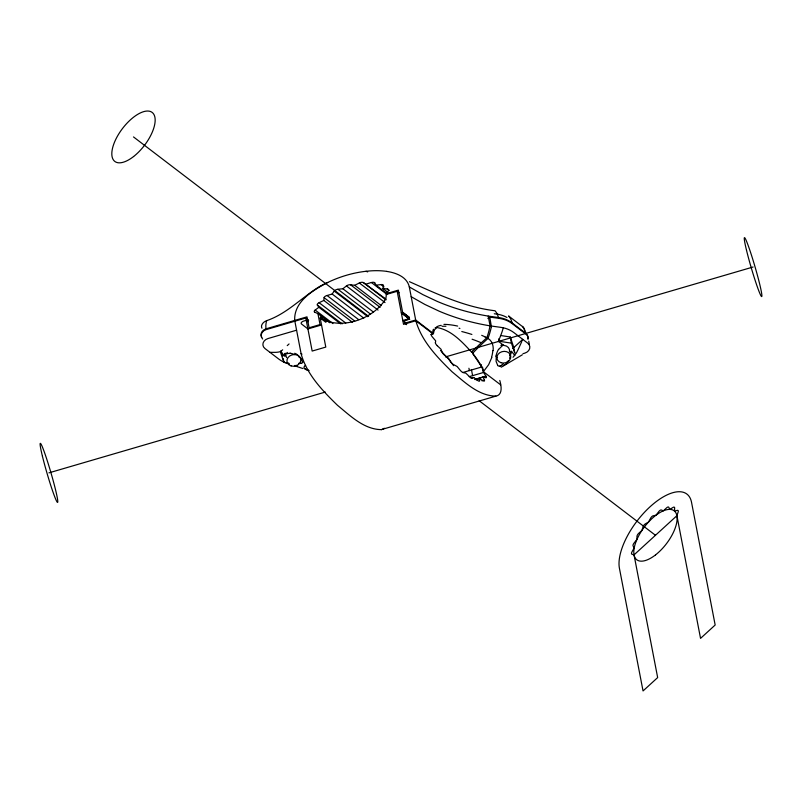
<?xml version="1.0" encoding="UTF-8"?>
<svg xmlns="http://www.w3.org/2000/svg" width="802" height="802" viewBox="0 0 802 802"><rect width="100%" height="100%" fill="white"/><g stroke="black" fill="none" stroke-linecap="round" stroke-linejoin="round"><path stroke-width="1.2" d="M476.157 379.867L479.736 378.825L479.636 380.9A3.168 1.053 47.6 0 1 477.571 380.379M493.12 350.644C493.681 346.063 492.238 340.83 487.987 338.454A124.26 59.859 -46.3 0 0 472.619 353.331L481.441 366.534A27.067 9.002 47.6 0 1 483.385 371.667L488.608 364.75L491.867 357.361M345.772 323.056L319.106 302.695L323.818 300.449L324.128 297.692L354.745 321.061M435.426 342.805L435.676 340.86L432.398 336.98A2.637 0.882 47.6 0 1 431.436 334.524L433.04 333.913L415.827 320.77L403.536 324.359L397.17 291.296L386.193 294.504A27.017 15.007 -18.7 0 1 385.531 299.126C373.171 319.206 341.151 330.564 320.188 317.963L325.792 347.086L312.168 351.065L305.803 318.013L266.234 329.582A6.997 5.804 -10.9 0 0 262.645 339.025M496.258 355.707L496.107 361.471L497.651 365.171M387.847 292.319L382.915 288.55L383.416 285.743M433.01 332.68L432.92 333.161A27.067 9.002 47.6 0 1 433.22 329.742L433.471 329.251M386.764 271.417C395.927 272.75 407.095 276.82 409.311 286.936L422.995 294.695L437.2 301.392A209.312 173.533 -10.9 0 0 488.207 316.088L490.082 325.833L489.009 330.544A93.744 45.163 -46.3 0 1 487.125 336.95M491.385 326.685L489.791 317.081L498.533 318.294A28 23.218 -10.9 0 1 512.197 323.647L526.032 334.203A6.997 5.804 -10.9 0 1 527.997 339.356M491.355 326.825L490.874 328.96A93.413 45.002 -46.3 0 1 489.03 335.477L487.987 338.454M302.725 362.293L301.732 363.346M503.315 327.797L502.283 331.146A80.801 36.321 -52.7 0 1 499.245 339.186L498.483 341.04M676.918 515.686L678.171 511.967A2.797 1.263 -52.7 0 0 677.339 510.383L674.502 511.085L674.652 507.997A2.797 1.263 -52.7 0 0 673.028 507.425L669.8 509.4L668.818 507.325A2.797 1.263 -52.7 0 0 666.602 507.826L663.374 510.834L661.379 510.022A2.797 1.263 -52.7 0 0 658.833 511.536L655.986 515.225L653.219 515.776A2.797 1.263 -52.7 0 0 650.663 518.112L648.537 522.032L645.339 523.866A2.797 1.263 -52.7 0 0 643.064 526.764L641.931 530.433L638.683 533.34A2.797 1.263 -52.7 0 0 636.968 536.438L636.948 539.425L634.051 543.054A2.797 1.263 -52.7 0 0 633.099 545.972L634.212 547.916L631.996 551.826A2.797 1.263 -52.7 0 0 631.936 554.222L634.031 554.874L676.918 515.686L700.547 638.382L715.163 625.019L691.535 502.323A51.799 23.288 -52.7 0 0 649.991 506.834A51.799 23.288 -52.7 0 0 619.415 568.237L643.044 690.943L657.66 677.58L634.031 554.874M487.065 337.131L486.523 337.592M522.122 340.8L522.754 339.366L512.779 348.479M521.701 341.742L518.844 348.018A58.376 26.245 -52.7 0 1 516.408 352.92L513.029 357.291M433.722 330.574L436.849 327.527C451.376 329.973 462.152 341.983 471.766 352.299M498.633 349.431L503.095 344.93L500.017 342.574A45.123 37.413 -10.9 0 0 498.333 341.391M324.018 297.702A3.168 1.764 -18.7 0 1 326.995 295.537L332.148 294.023L334.213 291.056A3.439 1.905 -18.7 0 1 337.883 289.301M508.548 360.579L507.044 362.293M304.489 366.414C301.602 369.07 310.975 371.336 306.304 369.441M269.973 352.349L275.547 352.349A58.376 26.245 -52.7 0 0 278.855 351.998L280.83 351.476L282.665 349.802M287.236 345.622L289.071 343.948M370.504 314.123L337.903 289.241L342.885 288.76L346.444 285.943A3.549 1.965 -18.7 0 1 350.504 284.77L354.715 285.301L381.391 305.662M384.338 428.238L382.283 429.381M487.877 318.524L489.791 317.081M314.795 312.289A2.637 1.464 -18.7 0 1 315.186 310.043L318.875 307.266L340.609 323.848M501.18 367.216L522.353 354.785M472.338 378.303L473.751 377.471L477.571 380.429M354.715 285.301L359.346 282.976A3.439 1.905 -18.7 0 1 363.336 282.525L385.983 299.136M386.785 271.387A61.944 34.416 -18.7 0 0 367.386 271.156L365.983 271.287A68.16 37.864 -18.7 0 0 327.717 282.484C313.171 290.113 293.682 301.642 294.705 320.439M286.755 353.772L290.244 353.101M327.707 282.474L324.369 284.008A47.789 26.546 -18.7 0 0 318.935 286.905C301.351 297.903 286.745 313.803 266.695 320.65A6.997 5.333 -23 0 0 261.652 325.351A7.068 5.403 0.6 0 0 261.953 328.218M435.075 327.908L436.208 327.607M366.223 284.058L371.366 282.505L387.165 294.565M261.753 337.341A6.997 5.804 -10.9 0 1 266.084 328.81L306.996 316.85L309.101 327.777L320.038 324.579L317.943 313.652L314.855 312.239M296.59 330.193L267.968 338.554A6.997 5.804 -10.9 0 0 264.961 348.529L278.795 359.085A28 23.218 -10.9 0 0 289.412 363.918M321.532 324.96L307.908 328.94L301.512 323.998A2.797 1.554 -18.7 0 1 303.537 321.111L306.244 320.319L308.158 321.772M382.915 288.55L387.226 288.981A2.637 1.464 -18.7 0 1 388.389 290.765L386.083 293.732L398.363 290.134L402.624 312.269L409.02 317.211A2.797 1.554 -18.7 0 1 406.995 320.098L404.288 320.89L404.729 323.196L415.677 319.998L432.859 333.111M430.804 334.564L433.04 333.913M48.942 472.859L325.301 392.068M445.461 356.94L753.058 267.016M522.974 353.682L524.759 353.161A6.997 5.804 -10.9 0 0 527.766 343.186L513.932 332.63A28 23.218 -10.9 0 0 500.258 327.276L491.526 326.063M462.804 372.509L481.661 366.995L481.19 364.569M469.21 376.649L483.556 372.459L485.952 376.148A2.637 0.882 47.6 0 1 485.801 377.732L483.145 377.08L474.794 379.526M471.365 378.163L473.751 377.471M475.205 379.296L485.952 376.148M481.982 380.85L484.368 380.148L483.145 377.08M294.855 321.211L301.221 354.273C307.076 374.745 322.594 390.805 337.492 405.311C350.163 415.687 363.918 429.411 381.291 429.631L495.887 396.128C503.105 394.835 501.21 385.311 499.786 380.459M381.291 429.631L381.792 429.521M495.887 396.128C478.513 395.907 464.769 382.183 452.087 371.807C437.2 357.301 421.672 341.251 415.827 320.77M374.734 282.895L376.018 285.191L381.05 284.59A2.857 1.584 -18.7 0 1 383.546 285.723M442.032 326.274L445.952 326.244M297.141 365.682L295.978 365.592A80.801 36.321 -52.7 0 1 294.835 365.461M527.856 338.584A6.997 5.804 -10.9 0 0 525.891 333.442L512.057 322.885A28 23.218 -10.9 0 0 498.383 317.522L488.207 316.078M500.558 335.487L510.262 337.01L513.631 346.935L514.814 353.08L511.445 343.166L510.262 337.01M511.445 343.166L499.315 341.261L498.844 338.795M280.58 352.469L283.938 362.394L288.8 363.156M459.075 328.229L459.897 328.419M309.121 370.554L308.7 370.354A93.744 45.163 -46.3 0 1 307.036 369.411M294.715 365.822L302.855 368.519M367.687 271.918L365.983 271.287M481.701 335.326L485.18 336.9M409.481 281.702C436.98 293.953 464.819 307.166 495.034 310.765A45.353 25.193 -18.7 0 1 498.383 317.522M479.736 378.825L483.195 380.75A2.857 0.952 47.6 0 0 484.458 380.218M411.185 296.69L424.88 304.449L439.075 311.146A209.312 173.533 -10.9 0 0 490.082 325.843M444.689 355.326L448.488 358.193L450.764 361.842A3.439 1.143 47.6 0 0 453.711 364.639L457.12 366.494L460.318 370.374A3.549 1.183 47.6 0 0 463.325 372.659L465.892 373.191L469.631 376.83A3.439 1.143 47.6 0 0 472.368 378.333M397.17 291.296L399.085 292.76M387.226 288.981L389.201 290.484M381.05 284.59L384.008 286.855M376.018 285.191L386.875 293.482M483.405 371.687L500.628 384.83M402.624 312.269L409.321 317.381M363.306 282.555L386.023 299.888M408.97 318.665L401.321 312.83L409.772 319.346M359.346 282.976L385.03 302.575M405.672 322.705L402.794 320.509L406.855 319.326A1.403 0.782 -18.7 0 0 407.857 317.883M404.729 323.196L406.644 324.66M350.514 284.76L380.148 307.377M346.444 285.943L378.053 310.073M342.885 288.76L373.511 312.128M133.503 136.931L368.589 316.339M479.155 400.729L655.475 535.285M334.213 291.056L367.797 316.69M332.148 294.023L363.767 318.143M326.995 295.477L358.604 319.607M323.818 300.449L352.459 322.314M342.103 323.898L317.402 305.051L318.875 307.266M315.176 310.043L332.96 323.607M317.943 313.652L329.893 322.775M320.78 316.76L322.755 318.274M324.73 319.777L326.715 321.281M320.188 317.963L325.923 322.344M305.803 318.013L308.67 320.198M301.071 353.502L301.983 354.193M511.195 351.086L511.165 351.055A8.401 6.967 -10.9 0 1 509.621 355.627M284.319 355.867L284.52 356.038A8.401 6.967 -10.9 0 1 284.68 354.223M284.249 355.807L280.83 351.476M511.716 351.507L514.854 355.617M437.27 345.702L441.05 349.291L442.123 352.268A3.168 1.053 47.6 0 0 444.669 355.266M440.488 350.524L441.06 351.075M441.631 351.637L448.228 358.725M448.749 359.336L453.631 365.692M301.432 359.587L302.735 362.173M280.89 350.725L282.755 356.238M528.739 341.191L529.33 344.279M482.563 367.316L483.556 372.459M472.208 351.065L472.649 353.351M471.426 369.511L472.609 375.657M468.919 368.248L469.37 370.594M409.311 286.936L415.677 319.998M287.246 352.409L287.457 353.502M283.236 358.705L283.938 362.394M437.28 345.672A2.857 0.952 47.6 0 1 435.326 342.725M290.294 353.331A14.376 10.326 57.1 0 1 294.575 354.604M294.675 353.271A15.298 10.937 58.2 0 1 296.89 354.364M296.72 354.474A12.611 7.238 48.8 0 1 298.675 355.807M298.444 356.499A9.835 4.241 44.6 0 1 298.945 356.91M298.966 356.529A6.286 2.486 44.1 0 1 301.993 359.607M301.512 363.216A19.368 5.263 26.6 0 1 298.555 363.346M297.362 365.692A45.123 37.413 -10.9 0 1 296.79 365.311M285.773 355.837A13.153 4.351 11.6 0 1 284.87 353.341M305.913 369.231A93.413 45.002 -46.3 0 1 304.67 368.459M304.389 366.354A27.819 8.271 31.9 0 1 305.592 365.431M507.165 362.925A14.376 7.338 -59.5 0 1 503.325 365.622M503.455 363.817A15.298 7.629 -59.8 0 1 501.912 364.76M501.731 365.361A12.611 7.549 -72.8 0 1 500.328 365.872M500.308 366.153A9.835 6.246 -85.2 0 1 499.887 366.173M499.887 366.073A6.286 4 -88.2 0 1 497.551 365.471M496.107 355.647A19.368 15.689 75.7 0 1 498.553 349.351M497.491 357.652A8.401 6.967 -10.9 0 1 496.057 356.449M501.07 345.201A8.401 6.967 -10.9 0 1 503.095 344.93M510.623 351.827A13.153 12.261 75.9 0 1 509.581 358.233M492.819 350.564A27.819 21.163 80.3 0 1 491.596 357.201M433.611 333.201A28.471 12.621 52.8 0 1 434.082 330.935M436.348 327.106A34.205 15.589 35.1 0 1 441.2 325.361M443.917 324.369A53.924 20.441 25.9 0 1 457.651 326.073M461.792 331.537A71.318 24.431 23.7 0 1 471.887 334.444M472.097 339.226A72.22 33.032 27 0 1 480.729 342.544M485.1 337.081A35.378 32.27 44.1 0 1 486.433 337.772M471.666 352.178A131.007 63.107 -46.3 0 1 486.854 337.792M494.283 313.762A27.819 20.17 -6.6 0 1 506.964 317.442M512.057 322.875A45.373 25.213 -18.7 0 0 508.568 315.958L522.403 326.514A45.373 25.213 -18.7 0 1 525.891 333.442M522.523 326.404A7.068 6.155 -26.2 0 1 524.488 330.995M472.969 353.792A30.666 10.205 47.6 0 1 481.711 367.025M371.386 282.565A3.168 1.764 -18.7 0 1 374.835 282.845M317.271 305.091A2.857 1.584 -18.7 0 1 319.126 302.745M266.084 328.81A45.383 25.213 -18.7 0 1 266.695 320.65M286.665 357.612A6.997 5.804 -10.9 0 1 286.063 353.05M501.18 345.572A6.997 5.804 -10.9 0 1 509.501 351.918M501.06 362.725A6.997 5.804 -10.9 0 0 510.754 356.138A6.997 5.804 -10.9 0 0 499.696 352.76A6.997 5.804 -10.9 0 0 501.06 362.725M291.096 365.912A6.997 5.804 -10.9 0 0 300.79 359.336A6.997 5.804 -10.9 0 0 289.733 355.958A6.997 5.804 -10.9 0 0 291.096 365.912M655.565 554.874A30.807 13.845 -52.7 0 0 674.211 510.834A30.807 13.845 -52.7 0 0 636.648 540.137A30.807 13.845 -52.7 0 0 655.565 554.874M42.426 456.238A30.807 1.955 73.7 0 0 57.383 502.343A30.807 1.955 73.7 0 0 47.027 459.977A30.807 1.955 73.7 0 0 42.426 456.238M133.593 156.53A30.807 13.845 -52.7 0 0 152.24 112.491A30.807 13.845 -52.7 0 0 114.676 141.784A30.807 13.845 -52.7 0 0 133.593 156.53M746.542 250.394A30.807 1.955 73.7 0 0 761.489 296.499A30.807 1.955 73.7 0 0 751.133 254.134A30.807 1.955 73.7 0 0 746.542 250.394"/></g></svg>
